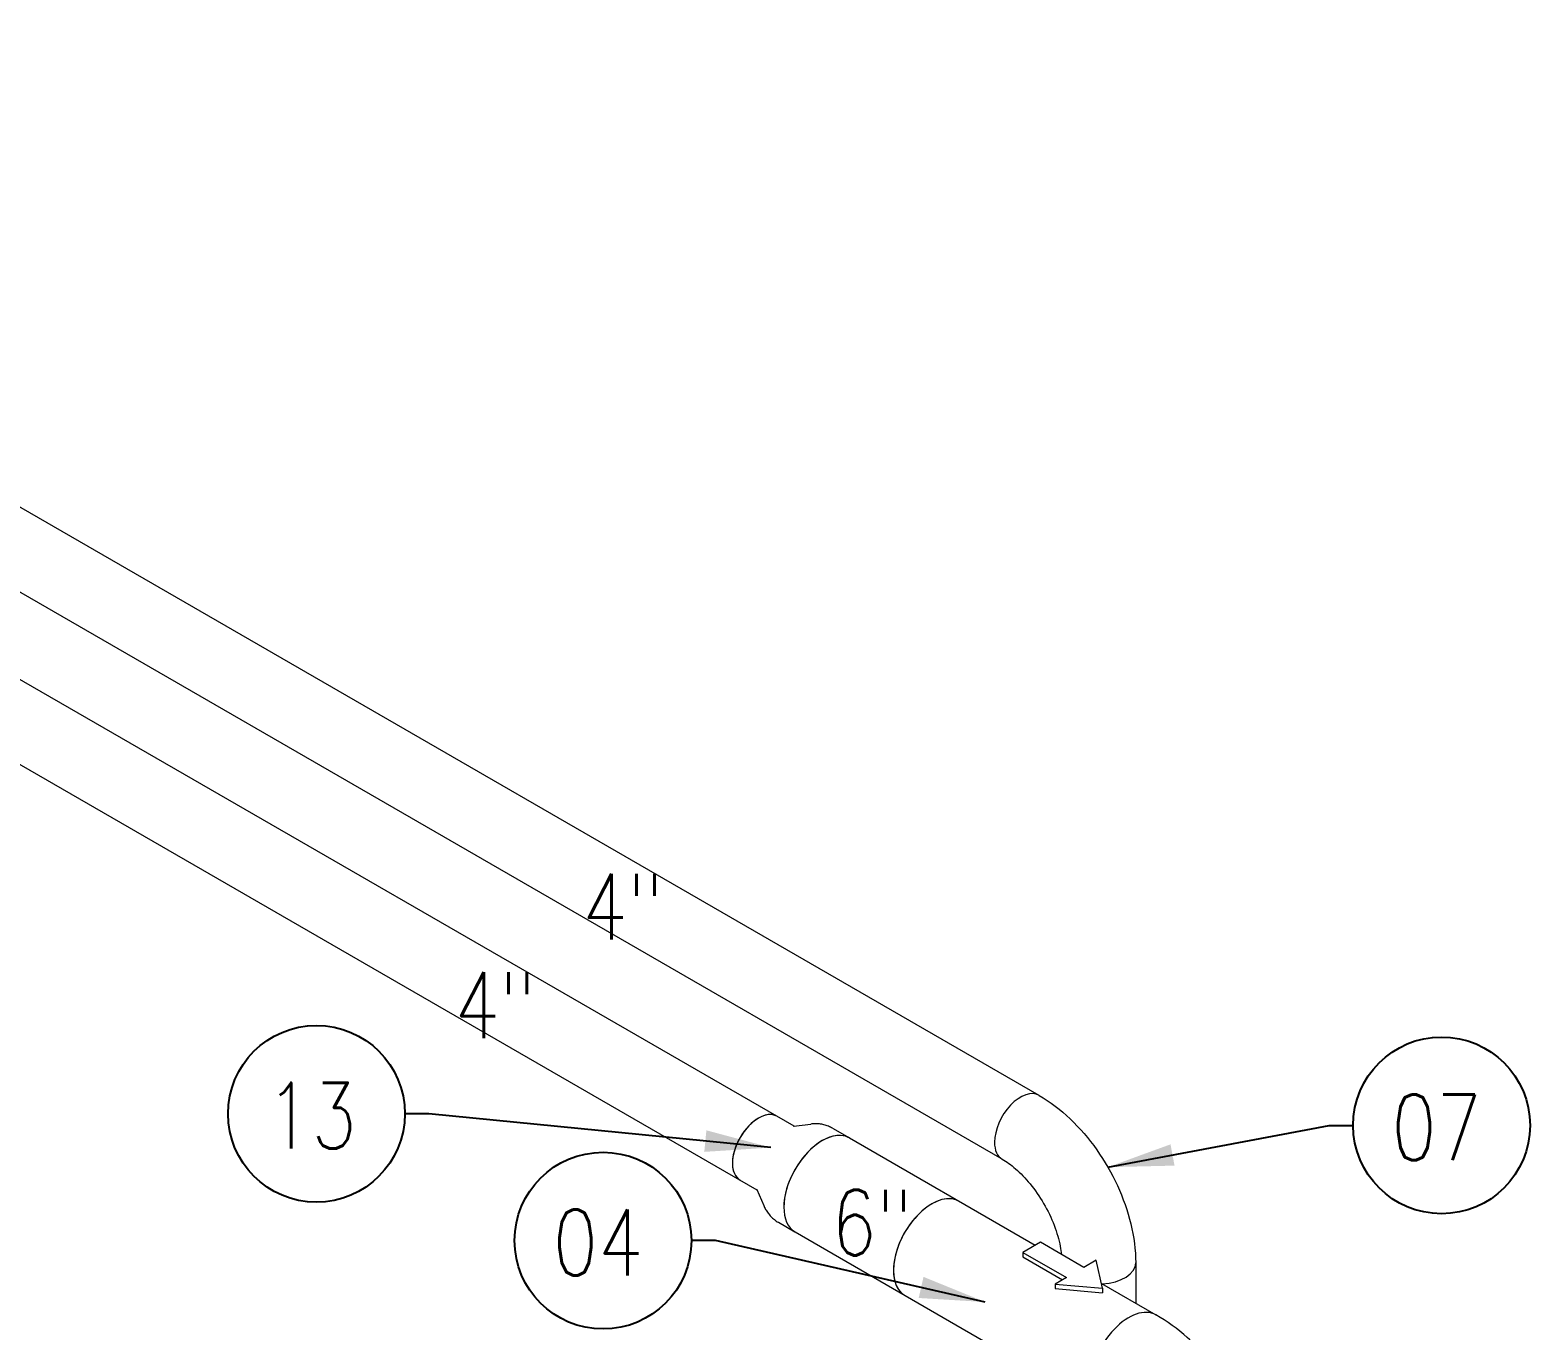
# Model space of a CAD drawing. Header units: millimetres. Extents: x -312439 to 477422, y -331570 to 212570.
# Drawn here: x 351973 to 354820, y 157693 to 160162 of the extents above; entities that cross this region are included whole.
import ezdxf

# ---------------------------------------------------------------- set-up
doc = ezdxf.new("R2010")
doc.units = ezdxf.units.MM
doc.layers.add('ARCONDTEXTO', color=4, linetype='Continuous')
doc.layers.add('TEXTO FORMATO', color=4, linetype='Continuous')
doc.styles.add('ROMAND', font='ROMAND.SHX')
doc.styles.add('ROMANS', font='romans.shx', dxfattribs={"height": 187.5})
doc.dimstyles.new('1-50 (MILIMETRO)', dxfattribs={"dimscale": 0, "dimtxt": 125, "dimasz": 125, "dimexe": 100, "dimexo": 100, "dimgap": 50, "dimtad": 0, "dimdec": 0, "dimzin": 0, "dimdsep": 46, "dimtxsty": 'ROMAND', "dimcen": -390, "dimclrd": 1, "dimclre": 1, "dimclrt": 3, "dimadec": 0, "dimazin": 0, "dimtfac": 1, "dimtdec": 0, "dimtix": 1, "dimtmove": 2, "dimatfit": 2, "dimfxl": 1, "dimtvp": 1, "dimtolj": 1, "dimtzin": 0, "dimarcsym": 0})

msp = doc.modelspace()

# ---------------------------------------------------------------- linework, layer by layer
at = {"color": 5, "linetype": 'Continuous', "lineweight": 0, "extrusion": (4.44089e-16, 0.816497, 0.57735)}
for p, q in [((353818.315, 158017.272), (350103.988, 160161.74)), ((353888.31, 158138.505), (350604.092, 160034.649)), ((349845.451, 159984.006), (353352.578, 157959.165)), ((350261.972, 159905.172), (353422.573, 158080.399)), ((353422.1, 158079.834), (353455.081, 158083.947)), ((353496.474, 158075.915), (353528.282, 158057.551)), ((353528.282, 158057.539), (353881.238, 157853.76)), ((353352.831, 157959.857), (353365.76, 157929.238)), ((353393.412, 157897.406), (353424.497, 157879.459)), ((353425.22, 157879.03), (354007.101, 157543.081)), ((354071.787, 157820.714), (354071.787, 157743.747)), ((354006.923, 157781.196), (354110.163, 157721.59))]:
    msp.add_line(p, q, dxfattribs=at)
at = {"color": 4, "linetype": 'Continuous', "lineweight": 0, "extrusion": (4.44089e-16, 0.816497, 0.57735)}
for p, q in [((353890.993, 157859.392), (353857.776, 157840.215)), ((353973.542, 157811.732), (353890.993, 157859.392)), ((353857.776, 157840.215), (353940.325, 157792.555)), ((353857.776, 157840.215), (353857.776, 157831.671)), ((353857.776, 157831.671), (353932.927, 157788.283)), ((353997.03, 157825.294), (353973.542, 157811.732)), ((354008.963, 157772.105), (353997.03, 157825.294)), ((353940.325, 157792.555), (353918.955, 157780.216)), ((353918.955, 157780.216), (354008.963, 157772.105)), ((353918.955, 157780.216), (353918.955, 157771.673)), ((353918.955, 157771.673), (354008.963, 157763.561)), ((354008.963, 157772.105), (354008.963, 157763.561))]:
    msp.add_line(p, q, dxfattribs=at)
at = {"color": 5, "linetype": 'Continuous', "lineweight": 0}
for centre, major_axis, start_param, end_param in [((353853.312, 158077.889), (34.997, 60.617), 0, 2.35619449), ((353355.767, 158038.146), (-34.997, -60.617), 3.14159265, 6.28318531), ((353355.767, 158038.146), (34.997, 60.617), 0, 3.14159265), ((353476.751, 157968.296), (51.531, 89.255), 6.26905994, 8.63945034), ((353476.751, 157968.285), (51.531, 89.255), 0, 3.14159265), ((353853.312, 158077.889), (34.997, 60.617), 2.35619449, 3.14159265), ((353684.713, 157848.218), (-51.531, -89.255), 3.14159265, 6.28318531), ((353684.713, 157848.218), (51.531, 89.255), 0, 2.35619449), ((354001.792, 157820.714), (69.994, 0), 4.80374877, 6.28318531), ((354001.792, 157820.714), (-69.994, 0), 1.66215612, 3.14159265), ((353684.713, 157848.218), (51.531, 89.255), 2.35619449, 3.14159265), ((354058.632, 157632.336), (-51.531, -89.255), 3.14159265, 5.49778714)]:
    msp.add_ellipse(centre, major_axis=major_axis, ratio=0.57735027, start_param=start_param, end_param=end_param, dxfattribs=at)
for points, knots in [([(353888.31, 158138.505), (353909.356, 158126.354), (353929.131, 158111.158), (353965.811, 158076.219), (353982.704, 158056.459), (354012.825, 158013.798), (354026.045, 157990.901), (354047.929, 157943.485), (354056.596, 157918.976), (354068.514, 157869.74), (354071.787, 157845.016), (354071.787, 157820.714)], [4.71238898, 4.71238898, 4.71238898, 4.71238898, 5.02654825, 5.02654825, 5.34070751, 5.34070751, 5.65486678, 5.65486678, 5.96902604, 5.96902604, 6.28318531, 6.28318531, 6.28318531, 6.28318531]), ([(353422.573, 158080.399), (353422.795, 158080.27), (353423.028, 158080.159), (353423.303, 158080.048), (353423.372, 158080.023), (353423.436, 158080.001)], [0.785398163, 0.785398163, 0.785398163, 0.785398163, 0.867755899, 0.867755899, 0.897613307, 0.897613307, 0.897613307, 0.897613307]), ([(353496.474, 158075.915), (353493.876, 158077.415), (353491.17, 158078.729), (353485.641, 158080.948), (353482.817, 158081.853), (353477.148, 158083.26), (353474.302, 158083.762), (353468.665, 158084.395), (353465.873, 158084.526), (353460.394, 158084.465), (353457.705, 158084.274), (353455.081, 158083.947)], [0.785398163, 0.785398163, 0.785398163, 0.785398163, 0.867755899, 0.867755899, 0.950113634, 0.950113634, 1.032471369, 1.032471369, 1.114829104, 1.114829104, 1.197186839, 1.197186839, 1.197186839, 1.197186839]), ([(353818.315, 158017.272), (353826.222, 158012.707), (353834.919, 158006.524), (353853.021, 157990.8), (353862.436, 157981.105), (353880.644, 157958.899), (353889.395, 157946.294), (353904.925, 157919.639), (353911.672, 157905.573), (353922.275, 157877.937), (353926.164, 157864.365), (353929.63, 157846.436), (353930.405, 157841.259), (353930.93, 157836.334)], [4.71238898, 4.71238898, 4.71238898, 4.71238898, 4.95951548, 4.95951548, 5.21999811, 5.21999811, 5.49094702, 5.49094702, 5.76578598, 5.76578598, 6.03700406, 6.03700406, 6.15265078, 6.15265078, 6.15265078, 6.15265078]), ([(353353.354, 157958.617), (353353.304, 157958.661), (353353.247, 157958.708), (353353.014, 157958.891), (353352.801, 157959.037), (353352.578, 157959.165)], [3.814775673, 3.814775673, 3.814775673, 3.814775673, 3.844633082, 3.844633082, 3.926990817, 3.926990817, 3.926990817, 3.926990817]), ([(353365.76, 157929.238), (353366.789, 157926.802), (353367.967, 157924.378), (353370.655, 157919.602), (353372.164, 157917.25), (353375.53, 157912.684), (353377.388, 157910.471), (353381.441, 157906.265), (353383.637, 157904.272), (353388.324, 157900.593), (353390.814, 157898.906), (353393.412, 157897.406)], [3.515202141, 3.515202141, 3.515202141, 3.515202141, 3.597559876, 3.597559876, 3.679917611, 3.679917611, 3.762275347, 3.762275347, 3.844633082, 3.844633082, 3.926990817, 3.926990817, 3.926990817, 3.926990817]), ([(354110.163, 157290.631), (354141.152, 157308.523), (354169.307, 157330.293), (354215.706, 157382.868), (354234.162, 157413.847), (354251.831, 157475.489), (354254.169, 157504.47), (354247.089, 157559.439), (354238.274, 157585.29), (354211.222, 157635.252), (354191.905, 157658.547), (354151.681, 157694.949), (354131.62, 157709.202), (354110.163, 157721.59)], [0, 0, 0, 0, 0.31415927, 0.31415927, 0.62139477, 0.62139477, 0.85961709, 0.85961709, 1.08837512, 1.08837512, 1.35326625, 1.35326625, 1.57079633, 1.57079633, 1.57079633, 1.57079633])]:
    msp.add_open_spline(points, degree=3, knots=knots, dxfattribs=at)
at = {"layer": 'TEXTO FORMATO', "color": 1}
for centre in [(352516.556, 158103.482), (354652.523, 158081.446), (353060.638, 157862.617)]:
    msp.add_circle(centre, 167.835, dxfattribs=at)

# ---------------------------------------------------------------- texts
at = {"layer": 'ARCONDTEXTO', "linetype": 'Continuous', "lineweight": -3, "style": 'ROMANS', "width": 0.8}
for s, p in [('4"', (353021.184, 158434.311)), ('4"', (352778.545, 158247.399)), ('6"', (353494.066, 157834.293))]:
    msp.add_text(s, height=125, dxfattribs=at).set_placement(p)
at = {"layer": 'ARCONDTEXTO', "color": 3, "linetype": 'Continuous', "lineweight": -3, "style": 'ROMANS', "width": 0.8}
for s, p in [('13', (352421.238, 158037.417)), ('07', (354557.204, 158015.381)), ('04', (352965.319, 157796.552))]:
    msp.add_text(s, height=125, dxfattribs=at).set_placement(p)

# ---------------------------------------------------------------- leaders
at = {"layer": 'TEXTO FORMATO'}
for points in [[(353379.232, 158039.31), (352729.725, 158103.482), (352684.391, 158103.482)], [(354018.92, 158002.053), (354439.354, 158081.446), (354484.688, 158081.446)], [(353786.324, 157745.96), (353273.807, 157862.617), (353228.473, 157862.617)]]:
    msp.add_leader(points, dimstyle='1-50 (MILIMETRO)', override={"dimscale": 1}, dxfattribs=at)

doc.saveas('drawing.dxf')
